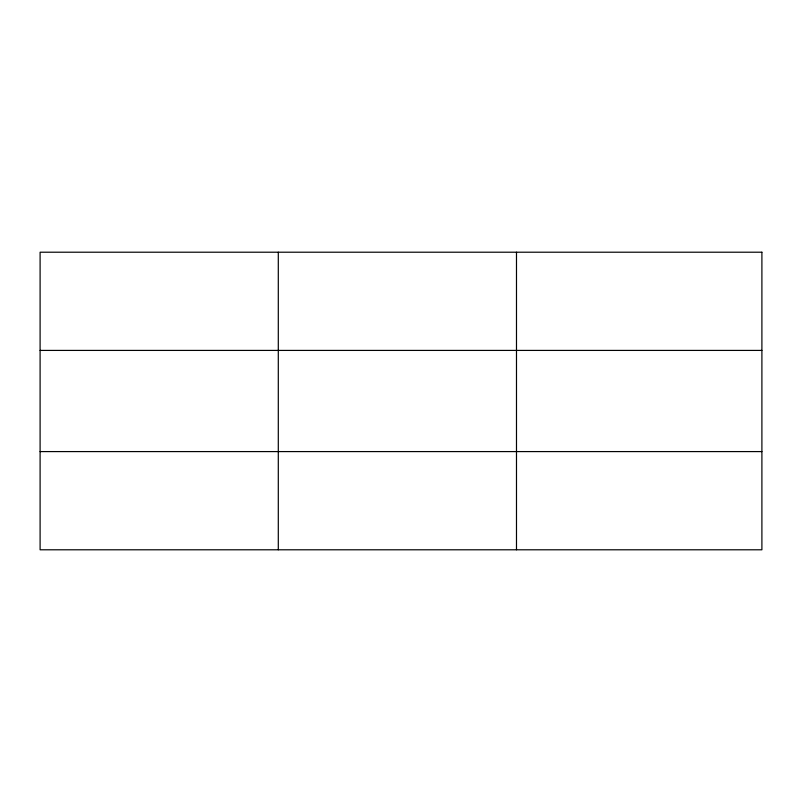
<?xml version="1.0" encoding="UTF-8"?>
<svg xmlns="http://www.w3.org/2000/svg" width="802" height="802" viewBox="0 0 802 802"><rect width="100%" height="100%" fill="white"/><g stroke="black" fill="none" stroke-linecap="round" stroke-linejoin="round"><path stroke-width="1.2" d="M278.294 549.791L278.294 252.209M516.488 549.791L516.488 252.209M40.1 350.414L761.9 350.414M40.1 451.586L761.9 451.586M761.9 252.209L761.9 549.791L40.1 549.791L40.1 252.209L761.9 252.209"/></g></svg>
